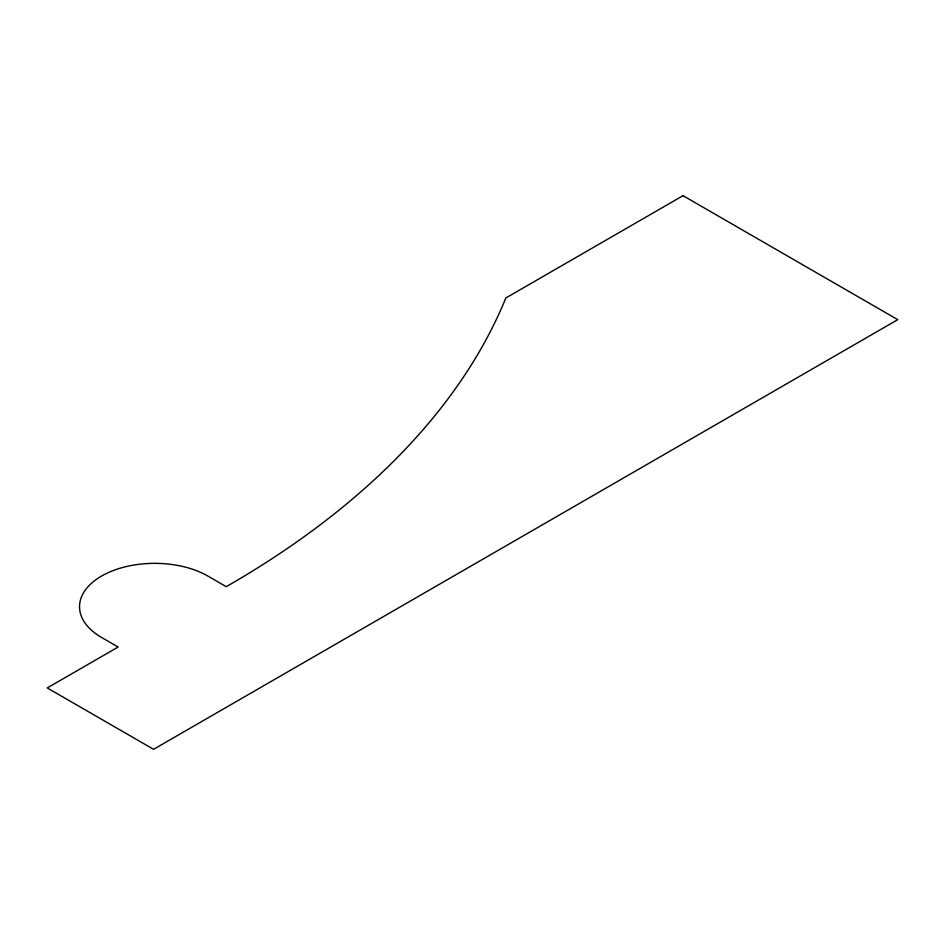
<?xml version="1.0" encoding="UTF-8"?>
<svg xmlns="http://www.w3.org/2000/svg" width="945" height="945" viewBox="0 0 945 945"><rect width="100%" height="100%" fill="white"/><g stroke="black" fill="none" stroke-linecap="round" stroke-linejoin="round"><path stroke-width="1.42" d="M683.022 195.686L505.835 297.982A1041.532 601.327 0 0 1 226.257 586.68L207.723 575.977A75.175 43.399 0 0 0 101.552 576.06A75.175 43.399 0 0 0 101.41 637.355L118.125 647.018L47.25 687.936L153.562 749.314L897.75 319.658L683.022 195.686"/></g></svg>
